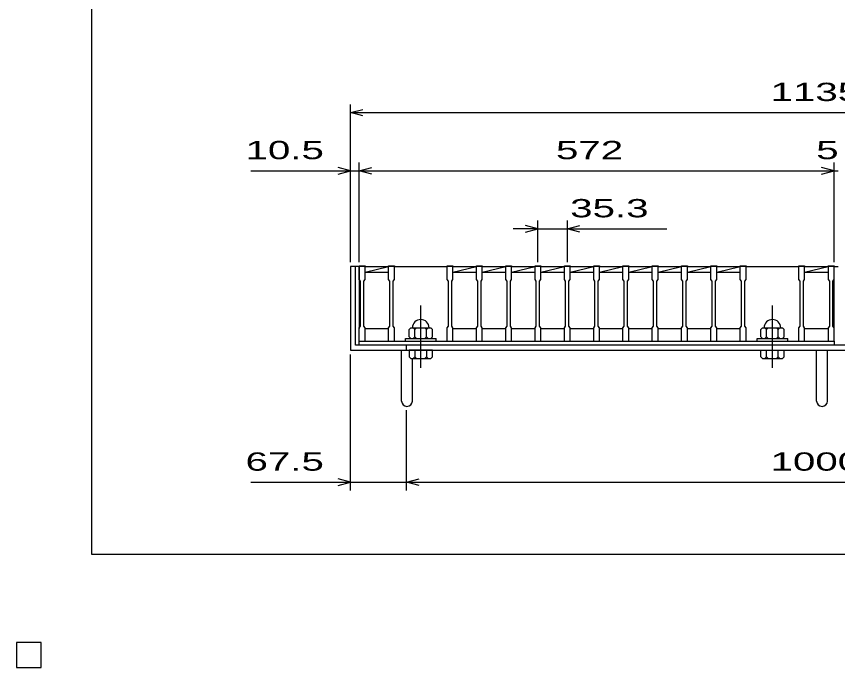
# Model space of a CAD drawing. Units: millimetres, scale not verified. Extents: x -1820 to 1731, y -1282 to 1054.
# Drawn here: x -1820 to -831, y -1282 to -499 of the extents above; entities that cross this region are included whole.
import ezdxf
from ezdxf.enums import TextEntityAlignment as Align

# ---------------------------------------------------------------- set-up
doc = ezdxf.new("R2010")
doc.units = ezdxf.units.MM
doc.header["$LTSCALE"] = 10
doc.linetypes.add('CHAIN', pattern=[18.5, 12, -1.5, 3.5, -1.5])
for name, color, linetype, lineweight in [('0_2', 150, 'Continuous', 25), ('16', 3, 'Continuous', 25), ('19', 6, 'Continuous', 25), ('22', 4, 'Continuous', 25)]:
    doc.layers.add(name, color=color, linetype=linetype, lineweight=lineweight)
doc.styles.add('ベクトル', font='')
doc.styles.get('ベクトル').set_extended_font_data('ベクトル')

msp = doc.modelspace()

# ---------------------------------------------------------------- linework, layer by layer
at = {"layer": '0_2'}
for p, q in [((-1729, -1146.5), (-1729, 1053.5)), ((1731, -1146.5), (-1729, -1146.5))]:
    msp.add_line(p, q, dxfattribs=at)
at = {"layer": '16'}
for p, q in [((-1407, -799.5), (-1407, -798.8)), ((-1407, -798.8), (-1400, -798.8)), ((-1400, -799.5), (-1407, -799.5)), ((-1407, -815.5), (-1407, -799.5)), ((-1407, -799.5), (-1407, -874.5)), ((-1400, -798.8), (-1400, -799.5)), ((-1400, -815.5), (-1400, -799.5)), ((-1400, -799.5), (-1371.7, -799.5)), ((-1400, -806.5), (-1371.7, -799.5)), ((-1371.7, -799.5), (-1371.7, -798.8)), ((-1371.7, -798.8), (-1364.7, -798.8)), ((-1364.7, -799.5), (-1371.7, -799.5)), ((-1371.7, -815.5), (-1371.7, -799.5)), ((-1364.7, -798.8), (-1364.7, -799.5)), ((-1364.7, -815.5), (-1364.7, -799.5)), ((-1364.7, -799.5), (-1301.1, -799.5)), ((-1301.1, -799.5), (-1301.1, -798.8)), ((-1301.1, -798.8), (-1294.1, -798.8)), ((-1294.1, -799.5), (-1301.1, -799.5)), ((-1301.1, -815.5), (-1301.1, -799.5)), ((-1294.1, -798.8), (-1294.1, -799.5)), ((-1294.1, -815.5), (-1294.1, -799.5)), ((-1294.1, -799.5), (-1265.8, -799.5)), ((-1294.1, -806.5), (-1265.8, -799.5)), ((-1265.8, -799.5), (-1265.8, -798.8)), ((-1265.8, -798.8), (-1258.8, -798.8)), ((-1258.8, -799.5), (-1265.8, -799.5)), ((-1265.8, -815.5), (-1265.8, -799.5)), ((-1258.8, -798.8), (-1258.8, -799.5)), ((-1258.8, -815.5), (-1258.8, -799.5)), ((-1258.8, -799.5), (-1230.5, -799.5)), ((-1258.8, -806.5), (-1230.5, -799.5)), ((-1230.5, -799.5), (-1230.5, -798.8)), ((-1230.5, -798.8), (-1223.5, -798.8)), ((-1223.5, -799.5), (-1230.5, -799.5)), ((-1230.5, -815.5), (-1230.5, -799.5)), ((-1223.5, -798.8), (-1223.5, -799.5)), ((-1223.5, -815.5), (-1223.5, -799.5)), ((-1223.5, -799.5), (-1195.2, -799.5)), ((-1223.5, -806.5), (-1195.2, -799.5)), ((-1195.2, -799.5), (-1195.2, -798.8)), ((-1195.2, -798.8), (-1188.2, -798.8)), ((-1188.2, -799.5), (-1195.2, -799.5)), ((-1195.2, -815.5), (-1195.2, -799.5)), ((-1188.2, -798.8), (-1188.2, -799.5)), ((-1188.2, -815.5), (-1188.2, -799.5)), ((-1188.2, -799.5), (-1159.9, -799.5)), ((-1188.2, -806.5), (-1159.9, -799.5)), ((-1159.9, -799.5), (-1159.9, -798.8)), ((-1159.9, -798.8), (-1152.9, -798.8)), ((-1152.9, -799.5), (-1159.9, -799.5)), ((-1159.9, -815.5), (-1159.9, -799.5)), ((-1152.9, -798.8), (-1152.9, -799.5)), ((-1152.9, -815.5), (-1152.9, -799.5)), ((-1152.9, -799.5), (-1124.6, -799.5)), ((-1152.9, -806.5), (-1124.6, -799.5)), ((-1124.6, -799.5), (-1124.6, -798.8)), ((-1124.6, -798.8), (-1117.6, -798.8)), ((-1117.6, -799.5), (-1124.6, -799.5)), ((-1124.6, -815.5), (-1124.6, -799.5)), ((-1117.6, -798.8), (-1117.6, -799.5)), ((-1117.6, -815.5), (-1117.6, -799.5)), ((-1117.6, -799.5), (-1089.3, -799.5)), ((-1117.6, -806.5), (-1089.3, -799.5)), ((-1089.3, -799.5), (-1089.3, -798.8)), ((-1089.3, -798.8), (-1082.3, -798.8)), ((-1082.3, -799.5), (-1089.3, -799.5)), ((-1089.3, -815.5), (-1089.3, -799.5)), ((-1082.3, -798.8), (-1082.3, -799.5)), ((-1082.3, -815.5), (-1082.3, -799.5)), ((-1082.3, -799.5), (-1054, -799.5)), ((-1082.3, -806.5), (-1054, -799.5)), ((-1054, -799.5), (-1054, -798.8)), ((-1054, -798.8), (-1047, -798.8)), ((-1047, -799.5), (-1054, -799.5)), ((-1054, -815.5), (-1054, -799.5)), ((-1047, -798.8), (-1047, -799.5)), ((-1047, -815.5), (-1047, -799.5)), ((-1047, -799.5), (-1018.7, -799.5)), ((-1047, -806.5), (-1018.7, -799.5)), ((-1018.7, -799.5), (-1018.7, -798.8)), ((-1018.7, -798.8), (-1011.7, -798.8)), ((-1011.7, -799.5), (-1018.7, -799.5)), ((-1018.7, -815.5), (-1018.7, -799.5)), ((-1011.7, -798.8), (-1011.7, -799.5)), ((-1011.7, -815.5), (-1011.7, -799.5)), ((-1011.7, -799.5), (-983.4, -799.5)), ((-1011.7, -806.5), (-983.4, -799.5)), ((-983.4, -799.5), (-983.4, -798.8)), ((-983.4, -798.8), (-976.4, -798.8)), ((-976.4, -799.5), (-983.4, -799.5)), ((-983.4, -815.5), (-983.4, -799.5)), ((-976.4, -798.8), (-976.4, -799.5)), ((-976.4, -815.5), (-976.4, -799.5)), ((-976.4, -799.5), (-948.1, -799.5)), ((-976.4, -806.5), (-948.1, -799.5)), ((-948.1, -799.5), (-948.1, -798.8)), ((-948.1, -798.8), (-941.1, -798.8)), ((-941.1, -799.5), (-948.1, -799.5)), ((-948.1, -815.5), (-948.1, -799.5)), ((-941.1, -798.8), (-941.1, -799.5)), ((-941.1, -815.5), (-941.1, -799.5)), ((-941.1, -799.5), (-877.5, -799.5)), ((-877.5, -799.5), (-877.5, -798.8)), ((-877.5, -798.8), (-870.5, -798.8)), ((-870.5, -799.5), (-877.5, -799.5)), ((-877.5, -815.5), (-877.5, -799.5)), ((-870.5, -798.8), (-870.5, -799.5)), ((-870.5, -815.5), (-870.5, -799.5)), ((-870.5, -799.5), (-842, -799.5)), ((-870.5, -806.5), (-842.2, -799.5)), ((-842, -799.5), (-842, -798.8)), ((-842, -798.8), (-835, -798.8)), ((-842, -799.5), (-842, -815.5)), ((-835, -799.5), (-842, -799.5)), ((-835, -798.8), (-835, -799.5)), ((-835, -815.5), (-835, -799.5)), ((-835, -874.5), (-835, -799.5)), ((-1400, -806.5), (-1371.7, -806.5)), ((-1294.1, -806.5), (-1265.8, -806.5)), ((-1258.8, -806.5), (-1230.5, -806.5)), ((-1223.5, -806.5), (-1195.2, -806.5)), ((-1188.2, -806.5), (-1159.9, -806.5)), ((-1152.9, -806.5), (-1124.6, -806.5)), ((-1117.6, -806.5), (-1089.3, -806.5)), ((-1082.3, -806.5), (-1054, -806.5)), ((-1047, -806.5), (-1018.7, -806.5)), ((-1011.7, -806.5), (-983.4, -806.5)), ((-976.4, -806.5), (-948.1, -806.5)), ((-870.5, -806.5), (-842, -806.5)), ((-1405.5, -817.5), (-1407, -815.5)), ((-1405.5, -871.5), (-1405.5, -817.5)), ((-1401.5, -817.5), (-1400, -815.5)), ((-1401.5, -871.5), (-1401.5, -817.5)), ((-1370.2, -817.5), (-1371.7, -815.5)), ((-1370.2, -871.5), (-1370.2, -817.5)), ((-1366.2, -817.5), (-1364.7, -815.5)), ((-1366.2, -871.5), (-1366.2, -817.5)), ((-1299.6, -817.5), (-1301.1, -815.5)), ((-1299.6, -871.5), (-1299.6, -817.5)), ((-1295.6, -817.5), (-1294.1, -815.5)), ((-1295.6, -871.5), (-1295.6, -817.5)), ((-1264.3, -817.5), (-1265.8, -815.5)), ((-1264.3, -871.5), (-1264.3, -817.5)), ((-1260.3, -817.5), (-1258.8, -815.5)), ((-1260.3, -871.5), (-1260.3, -817.5)), ((-1229, -817.5), (-1230.5, -815.5)), ((-1229, -871.5), (-1229, -817.5)), ((-1225, -817.5), (-1223.5, -815.5)), ((-1225, -871.5), (-1225, -817.5)), ((-1193.7, -817.5), (-1195.2, -815.5)), ((-1193.7, -871.5), (-1193.7, -817.5)), ((-1189.7, -817.5), (-1188.2, -815.5)), ((-1189.7, -871.5), (-1189.7, -817.5)), ((-1158.4, -817.5), (-1159.9, -815.5)), ((-1158.4, -871.5), (-1158.4, -817.5)), ((-1154.4, -817.5), (-1152.9, -815.5)), ((-1154.4, -871.5), (-1154.4, -817.5)), ((-1123.1, -817.5), (-1124.6, -815.5)), ((-1123.1, -871.5), (-1123.1, -817.5)), ((-1119.1, -817.5), (-1117.6, -815.5)), ((-1119.1, -871.5), (-1119.1, -817.5)), ((-1087.8, -817.5), (-1089.3, -815.5)), ((-1087.8, -871.5), (-1087.8, -817.5)), ((-1083.8, -817.5), (-1082.3, -815.5)), ((-1083.8, -871.5), (-1083.8, -817.5)), ((-1052.5, -817.5), (-1054, -815.5)), ((-1052.5, -871.5), (-1052.5, -817.5)), ((-1048.5, -817.5), (-1047, -815.5)), ((-1048.5, -871.5), (-1048.5, -817.5)), ((-1017.2, -817.5), (-1018.7, -815.5)), ((-1017.2, -871.5), (-1017.2, -817.5)), ((-1013.2, -817.5), (-1011.7, -815.5)), ((-1013.2, -871.5), (-1013.2, -817.5)), ((-981.9, -817.5), (-983.4, -815.5)), ((-981.9, -871.5), (-981.9, -817.5)), ((-977.9, -817.5), (-976.4, -815.5)), ((-977.9, -871.5), (-977.9, -817.5)), ((-946.6, -817.5), (-948.1, -815.5)), ((-946.6, -871.5), (-946.6, -817.5)), ((-942.6, -817.5), (-941.1, -815.5)), ((-942.6, -871.5), (-942.6, -817.5)), ((-876, -817.5), (-877.5, -815.5)), ((-876, -871.5), (-876, -817.5)), ((-872, -817.5), (-870.5, -815.5)), ((-872, -871.5), (-872, -817.5)), ((-842, -815.5), (-840.5, -817.5)), ((-840.5, -817.5), (-840.5, -871.5)), ((-836.5, -817.5), (-835, -815.5)), ((-836.5, -871.5), (-836.5, -817.5)), ((-1407, -873.5), (-1405.5, -871.5)), ((-1407, -889.5), (-1407, -873.5)), ((-1400, -873.5), (-1401.5, -871.5)), ((-1400, -889.5), (-1400, -873.5)), ((-1400, -874.5), (-1371.7, -874.5)), ((-1371.7, -873.5), (-1370.2, -871.5)), ((-1371.7, -889.5), (-1371.7, -873.5)), ((-1364.7, -873.5), (-1366.2, -871.5)), ((-1364.7, -889.5), (-1364.7, -873.5)), ((-1344.9, -873.5), (-1346.9, -875.5)), ((-1346.9, -884.5), (-1346.9, -875.5)), ((-1344.9, -873.5), (-1320.9, -873.5)), ((-1339.9, -875.5), (-1341.9, -873.5)), ((-1339.9, -875.5), (-1337.9, -873.5)), ((-1339.9, -884.5), (-1339.9, -875.5)), ((-1325.9, -875.5), (-1327.9, -873.5)), ((-1325.9, -875.5), (-1323.9, -873.5)), ((-1325.9, -884.5), (-1325.9, -875.5)), ((-1318.9, -875.5), (-1320.9, -873.5)), ((-1318.9, -884.5), (-1318.9, -875.5)), ((-1301.1, -873.5), (-1299.6, -871.5)), ((-1301.1, -889.5), (-1301.1, -873.5)), ((-1294.1, -873.5), (-1295.6, -871.5)), ((-1294.1, -889.5), (-1294.1, -873.5)), ((-1294.1, -874.5), (-1265.8, -874.5)), ((-1265.8, -873.5), (-1264.3, -871.5)), ((-1265.8, -889.5), (-1265.8, -873.5)), ((-1258.8, -873.5), (-1260.3, -871.5)), ((-1258.8, -889.5), (-1258.8, -873.5)), ((-1258.8, -874.5), (-1230.5, -874.5)), ((-1230.5, -873.5), (-1229, -871.5)), ((-1230.5, -889.5), (-1230.5, -873.5)), ((-1223.5, -873.5), (-1225, -871.5)), ((-1223.5, -889.5), (-1223.5, -873.5)), ((-1223.5, -874.5), (-1195.2, -874.5)), ((-1195.2, -873.5), (-1193.7, -871.5)), ((-1195.2, -889.5), (-1195.2, -873.5)), ((-1188.2, -873.5), (-1189.7, -871.5)), ((-1188.2, -889.5), (-1188.2, -873.5)), ((-1188.2, -874.5), (-1159.9, -874.5)), ((-1159.9, -873.5), (-1158.4, -871.5)), ((-1159.9, -889.5), (-1159.9, -873.5)), ((-1152.9, -873.5), (-1154.4, -871.5)), ((-1152.9, -889.5), (-1152.9, -873.5)), ((-1152.9, -874.5), (-1124.6, -874.5)), ((-1124.6, -873.5), (-1123.1, -871.5)), ((-1124.6, -889.5), (-1124.6, -873.5)), ((-1117.6, -873.5), (-1119.1, -871.5)), ((-1117.6, -889.5), (-1117.6, -873.5)), ((-1117.6, -874.5), (-1089.3, -874.5)), ((-1089.3, -873.5), (-1087.8, -871.5)), ((-1089.3, -889.5), (-1089.3, -873.5)), ((-1082.3, -873.5), (-1083.8, -871.5)), ((-1082.3, -889.5), (-1082.3, -873.5)), ((-1082.3, -874.5), (-1054, -874.5)), ((-1054, -873.5), (-1052.5, -871.5)), ((-1054, -889.5), (-1054, -873.5)), ((-1047, -873.5), (-1048.5, -871.5)), ((-1047, -889.5), (-1047, -873.5)), ((-1047, -874.5), (-1018.7, -874.5)), ((-1018.7, -873.5), (-1017.2, -871.5)), ((-1018.7, -889.5), (-1018.7, -873.5)), ((-1011.7, -873.5), (-1013.2, -871.5)), ((-1011.7, -889.5), (-1011.7, -873.5)), ((-1011.7, -874.5), (-983.4, -874.5)), ((-983.4, -873.5), (-981.9, -871.5)), ((-983.4, -889.5), (-983.4, -873.5)), ((-976.4, -873.5), (-977.9, -871.5)), ((-976.4, -889.5), (-976.4, -873.5)), ((-976.4, -874.5), (-948.1, -874.5)), ((-948.1, -873.5), (-946.6, -871.5)), ((-948.1, -889.5), (-948.1, -873.5)), ((-941.1, -873.5), (-942.6, -871.5)), ((-941.1, -889.5), (-941.1, -873.5)), ((-921.3, -873.5), (-923.3, -875.5)), ((-923.3, -884.5), (-923.3, -875.5)), ((-921.3, -873.5), (-897.3, -873.5)), ((-916.3, -875.5), (-918.3, -873.5)), ((-916.3, -875.5), (-914.3, -873.5)), ((-916.3, -884.5), (-916.3, -875.5)), ((-902.3, -875.5), (-904.3, -873.5)), ((-902.3, -875.5), (-900.3, -873.5)), ((-902.3, -884.5), (-902.3, -875.5)), ((-895.3, -875.5), (-897.3, -873.5)), ((-895.3, -884.5), (-895.3, -875.5)), ((-877.5, -873.5), (-876, -871.5)), ((-877.5, -889.5), (-877.5, -873.5)), ((-870.5, -873.5), (-872, -871.5)), ((-870.5, -889.5), (-870.5, -873.5)), ((-870.5, -874.5), (-842, -874.5)), ((-840.5, -871.5), (-842, -873.5)), ((-842, -873.5), (-842, -889.5)), ((-835, -873.5), (-836.5, -871.5)), ((-835, -889.5), (-835, -873.5)), ((-1407, -889.5), (-1400, -889.5)), ((-1407, -889.5), (-835, -889.5)), ((-1407, -894.5), (-1407, -889.5)), ((-1371.7, -889.5), (-1364.7, -889.5)), ((-1364.7, -889.5), (-1301.1, -889.5)), ((-1351.4, -889.5), (-1351.4, -886.5)), ((-1351.4, -886.5), (-1314.4, -886.5)), ((-1351.4, -889.5), (-1314.4, -889.5)), ((-1346.9, -884.5), (-1344.9, -886.5)), ((-1341.9, -886.5), (-1339.9, -884.5)), ((-1339.9, -884.5), (-1337.9, -886.5)), ((-1327.9, -886.5), (-1325.9, -884.5)), ((-1325.9, -884.5), (-1323.9, -886.5)), ((-1320.9, -886.5), (-1318.9, -884.5)), ((-1314.4, -889.5), (-1314.4, -886.5)), ((-1301.1, -889.5), (-1294.1, -889.5)), ((-1265.8, -889.5), (-1258.8, -889.5)), ((-1230.5, -889.5), (-1223.5, -889.5)), ((-1195.2, -889.5), (-1188.2, -889.5)), ((-1159.9, -889.5), (-1152.9, -889.5)), ((-1124.6, -889.5), (-1117.6, -889.5)), ((-1089.3, -889.5), (-1082.3, -889.5)), ((-1054, -889.5), (-1047, -889.5)), ((-1018.7, -889.5), (-1011.7, -889.5)), ((-983.4, -889.5), (-976.4, -889.5)), ((-948.1, -889.5), (-941.1, -889.5)), ((-941.1, -889.5), (-877.5, -889.5)), ((-927.8, -889.5), (-927.8, -886.5)), ((-927.8, -886.5), (-890.8, -886.5)), ((-927.8, -889.5), (-890.8, -889.5)), ((-923.3, -884.5), (-921.3, -886.5)), ((-918.3, -886.5), (-916.3, -884.5)), ((-916.3, -884.5), (-914.3, -886.5)), ((-904.3, -886.5), (-902.3, -884.5)), ((-902.3, -884.5), (-900.3, -886.5)), ((-897.3, -886.5), (-895.3, -884.5)), ((-890.8, -889.5), (-890.8, -886.5)), ((-877.5, -889.5), (-870.5, -889.5)), ((-842, -889.5), (-835, -889.5)), ((-835, -889.5), (-835, -894.5)), ((-835, -894.5), (-1407, -894.5)), ((-1790, -1252.5), (-1820, -1252.5)), ((-1820, -1252.5), (-1820, -1282.5)), ((-1790, -1252.5), (-1820, -1252.5)), ((-1820, -1252.5), (-1820, -1282.5)), ((-1790, -1252.5), (-1820, -1252.5)), ((-1820, -1252.5), (-1820, -1282.5)), ((-1790, -1252.5), (-1820, -1252.5)), ((-1820, -1252.5), (-1820, -1282.5)), ((-1790, -1252.5), (-1820, -1252.5)), ((-1820, -1252.5), (-1820, -1282.5)), ((-1790, -1282.5), (-1790, -1252.5)), ((-1790, -1282.5), (-1790, -1252.5)), ((-1790, -1282.5), (-1790, -1252.5)), ((-1790, -1282.5), (-1790, -1252.5)), ((-1790, -1282.5), (-1790, -1252.5)), ((-1820, -1282.5), (-1790, -1282.5)), ((-1820, -1282.5), (-1790, -1282.5)), ((-1820, -1282.5), (-1790, -1282.5)), ((-1820, -1282.5), (-1790, -1282.5)), ((-1820, -1282.5), (-1790, -1282.5))]:
    msp.add_line(p, q, dxfattribs=at)
at = {"layer": '16', "linetype": 'CHAIN'}
for p, q in [((-1332.9, -921.5), (-1332.9, -846.5)), ((-909.3, -921.5), (-909.3, -846.5))]:
    msp.add_line(p, q, dxfattribs=at)
at = {"layer": '16'}
for centre in [(-1332.9, -873.5), (-909.3, -873.5)]:
    msp.add_arc(centre, 10, 0, 180, dxfattribs=at)
at = {"layer": '19'}
for p, q in [((-1407, -799.5), (-1417.5, -799.5)), ((-1417.5, -799.5), (-1417.5, -900.5)), ((-1411.5, -894.5), (-1411.5, -799.5)), ((-835, -799.5), (-830, -799.5)), ((-288.5, -894.5), (-1411.5, -894.5)), ((-1350, -900.5), (-1350, -894.5)), ((-1417.5, -900.5), (-282.5, -900.5)), ((-1356, -961.61), (-1356, -900.5)), ((-1346.9, -900.5), (-1346.9, -908.5)), ((-1318.9, -900.5), (-1346.9, -900.5)), ((-1346.9, -908.5), (-1344.9, -910.5)), ((-1339.9, -908.5), (-1341.9, -910.5)), ((-1339.9, -900.5), (-1339.9, -908.5)), ((-1337.9, -910.5), (-1339.9, -908.5)), ((-1325.9, -908.5), (-1327.9, -910.5)), ((-1325.9, -900.5), (-1325.9, -908.5)), ((-1323.9, -910.5), (-1325.9, -908.5)), ((-1320.9, -910.5), (-1318.9, -908.5)), ((-1318.9, -908.5), (-1318.9, -900.5)), ((-923.3, -908.5), (-923.3, -900.5)), ((-923.3, -900.5), (-895.3, -900.5)), ((-921.3, -910.5), (-923.3, -908.5)), ((-918.3, -910.5), (-916.3, -908.5)), ((-916.3, -908.5), (-916.3, -900.5)), ((-914.3, -910.5), (-916.3, -908.5)), ((-904.3, -910.5), (-902.3, -908.5)), ((-902.3, -908.5), (-902.3, -900.5)), ((-900.3, -910.5), (-902.3, -908.5)), ((-895.3, -908.5), (-897.3, -910.5)), ((-895.3, -908.5), (-895.3, -900.5)), ((-856, -961.61), (-856, -900.5)), ((-843, -961.61), (-843, -900.5)), ((-1344.9, -910.5), (-1320.9, -910.5)), ((-1343, -961.61), (-1343, -910.5)), ((-921.3, -910.5), (-897.3, -910.5))]:
    msp.add_line(p, q, dxfattribs=at)
for centre in [(-1349.5, -961.61), (-849.5, -961.61)]:
    msp.add_arc(centre, 6.5, 180, 0, dxfattribs=at)
at = {"layer": '22'}
for p, q in [((-1417.5, -794.5), (-1417.5, -604.5)), ((-1417.5, -614.5), (-1402.5, -610.5)), ((-1402.5, -618.5), (-1417.5, -614.5)), ((-1417.5, -614.5), (-282.5, -614.5)), ((-1417.5, -684.5), (-1432.5, -680.5)), ((-1417.5, -794.5), (-1417.5, -674.5)), ((-1407, -794.5), (-1407, -674.5)), ((-1407, -684.5), (-1392, -680.5)), ((-835, -684.5), (-850, -680.5)), ((-835, -794.5), (-835, -674.5)), ((-1537.5, -684.5), (-1417.5, -684.5)), ((-1432.5, -688.5), (-1417.5, -684.5)), ((-1417.5, -684.5), (-1407, -684.5)), ((-1392, -688.5), (-1407, -684.5)), ((-1407, -684.5), (-835, -684.5)), ((-850, -688.5), (-835, -684.5)), ((-835, -684.5), (-830, -684.5)), ((-1191.7, -754.5), (-1206.7, -750.5)), ((-1191.7, -794.5), (-1191.7, -744.5)), ((-1156.4, -744.5), (-1156.4, -794.5)), ((-1156.4, -754.5), (-1141.4, -750.5)), ((-1191.7, -754.5), (-1221.7, -754.5)), ((-1206.7, -758.5), (-1191.7, -754.5)), ((-1191.7, -754.5), (-1156.4, -754.5)), ((-1141.4, -758.5), (-1156.4, -754.5)), ((-1156.4, -754.5), (-1036.4, -754.5)), ((-1417.5, -1069.5), (-1417.5, -905.5)), ((-1350, -1069.5), (-1350, -972.5)), ((-1417.5, -1059.5), (-1432.5, -1055.5)), ((-1350, -1059.5), (-1335, -1055.5)), ((-1537.5, -1059.5), (-1417.5, -1059.5)), ((-1432.5, -1063.5), (-1417.5, -1059.5)), ((-1417.5, -1059.5), (-1350, -1059.5)), ((-1335, -1063.5), (-1350, -1059.5)), ((-1350, -1059.5), (-350, -1059.5))]:
    msp.add_line(p, q, dxfattribs=at)
at = {"layer": '22', "color": 2}
for p, q in [((-1790, -1252.5), (-1820, -1252.5)), ((-1820, -1252.5), (-1820, -1282.5)), ((-1790, -1252.5), (-1820, -1252.5)), ((-1820, -1252.5), (-1820, -1282.5)), ((-1790, -1252.5), (-1820, -1252.5)), ((-1820, -1252.5), (-1820, -1282.5)), ((-1790, -1282.5), (-1790, -1252.5)), ((-1790, -1282.5), (-1790, -1252.5)), ((-1790, -1282.5), (-1790, -1252.5)), ((-1820, -1282.5), (-1790, -1282.5)), ((-1820, -1282.5), (-1790, -1282.5)), ((-1820, -1282.5), (-1790, -1282.5))]:
    msp.add_line(p, q, dxfattribs=at)

# ---------------------------------------------------------------- texts
at = {"layer": '22', "color": 2, "style": 'ベクトル', "width": 1.65}
for s, p in [(' 1135 ', (-925, -589.5)), (' 10.5 ', (-1557.5, -659.5)), (' 572 ', (-1183.5, -659.5)), (' 5 ', (-870, -659.5)), (' 35.3 ', (-1166.4, -729.5)), (' 67.5 ', (-1557.5, -1034.5)), (' 1000 ', (-925, -1034.5))]:
    msp.add_text(s, height=21.99, dxfattribs=at).set_placement(p, align=Align.MIDDLE_LEFT)

doc.saveas('drawing.dxf')
